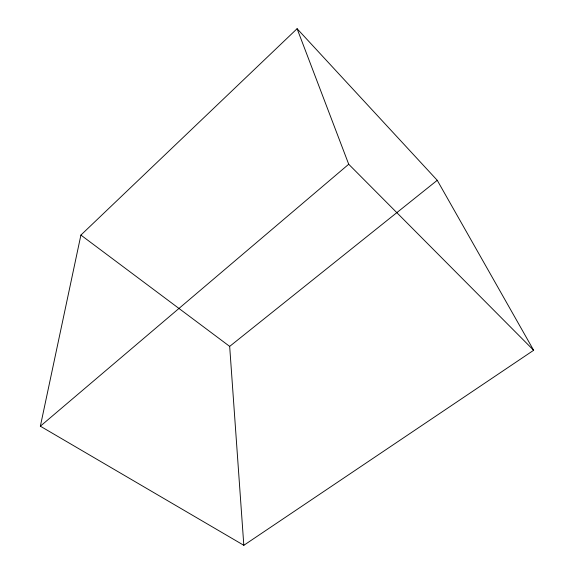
<?xml version="1.0" encoding="UTF-8"?>
<svg xmlns="http://www.w3.org/2000/svg" width="574" height="574" viewBox="0 0 574 574"><rect width="100%" height="100%" fill="white"/><g stroke="black" fill="none" stroke-linecap="round" stroke-linejoin="round"><path stroke-width="0.86" d="M40.359 426.195L80.905 235.082L297.095 28.7L437.245 180.308L533.641 350.284L243.821 545.3L40.359 426.195L348.712 164.243L297.095 28.7M243.821 545.3L229.672 346.387L437.245 180.308M80.905 235.082L229.672 346.387M348.712 164.243L533.641 350.284"/></g></svg>
